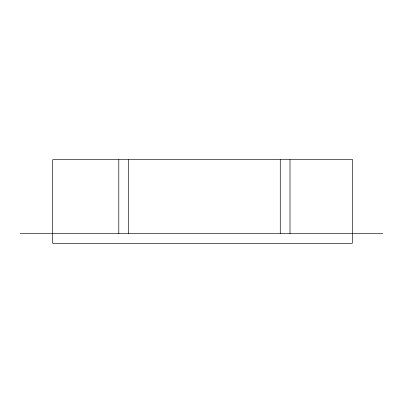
<?xml version="1.0" encoding="UTF-8"?>
<svg xmlns="http://www.w3.org/2000/svg" width="403" height="403" viewBox="0 0 403 403"><rect width="100%" height="100%" fill="white"/><g stroke="black" fill="none" stroke-linecap="round" stroke-linejoin="round"><path stroke-width="0.6" d="M20.15 233.604L382.85 233.604M289.999 159.669L289.999 233.604M280.271 159.669L280.271 233.604M128.517 159.669L128.517 233.604M118.789 159.669L118.789 233.604M352.343 159.669L52.692 159.669L52.692 243.331L352.343 243.331L352.343 159.669"/></g></svg>
